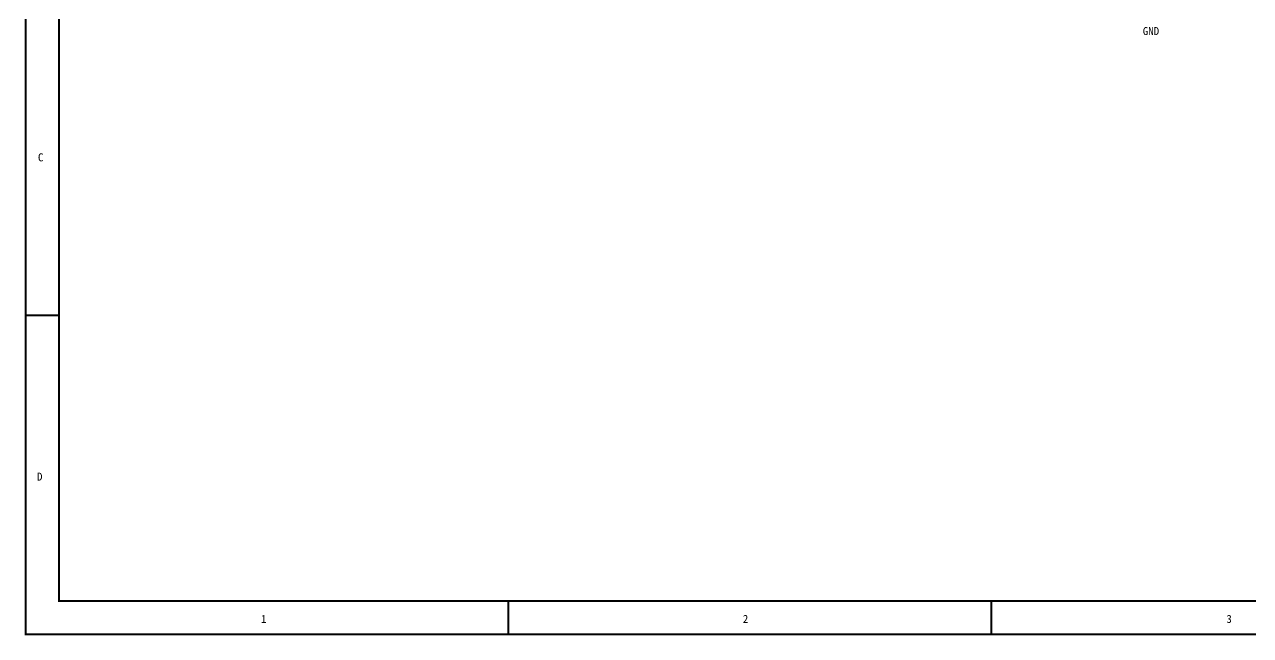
# Model space of a CAD drawing. Header units: inches. Extents: x 0 to 11.5, y 0 to 7.6.
# Drawn here: x -0.01 to 7.29, y -0.01 to 3.63 of the extents above; entities that cross this region are included whole.
import ezdxf

# ---------------------------------------------------------------- set-up
doc = ezdxf.new("R2010")
doc.units = ezdxf.units.IN
doc.header["$MEASUREMENT"] = 0
doc.layers.add('Sheet', color=255, linetype='Continuous')

msp = doc.modelspace()

# ---------------------------------------------------------------- linework, layer by layer
at = {"layer": 'Sheet'}
for points in [[(0.0007, 7.6, 0.0118, 0.0118, 0), (11.5, 7.6, 0.0118, 0.0118, 0), (11.5, 0, 0.0118, 0.0118, 0), (0.0007, 0, 0.0118, 0.0118, 0), (0.0007, 7.6, 0.0118, 0.0118, 0)], [(0.0007, 7.6, 0.0039, 0.0039, 0), (0.0007, 0, 0.0039, 0.0039, 0), (11.5, 0, 0.0039, 0.0039, 0), (11.5, 7.6, 0.0039, 0.0039, 0), (0.0007, 7.6, 0.0039, 0.0039, 0), (0.0007, 7.6, 0.0039, 0.0039, 0)], [(0.2004, 7.3995, 0.0118, 0.0118, 0), (11.3002, 7.3995, 0.0118, 0.0118, 0), (11.3002, 0.1998, 0.0118, 0.0118, 0), (0.2004, 0.1998, 0.0118, 0.0118, 0), (0.2004, 7.3995, 0.0118, 0.0118, 0)], [(0.2004, 7.3995, 0.0039, 0.0039, 0), (0.2004, 0.1998, 0.0039, 0.0039, 0), (11.3002, 0.1998, 0.0039, 0.0039, 0), (11.3002, 7.3995, 0.0039, 0.0039, 0), (0.2004, 7.3995, 0.0039, 0.0039, 0), (0.2004, 7.3995, 0.0039, 0.0039, 0)]]:
    msp.add_lwpolyline(points, format="xyseb", close=True, dxfattribs=at)
for points in [[(0.0003, 1.9, 0.0118, 0.0118, 0), (0.2004, 1.9, 0.0118, 0.0118, 0)], [(2.8753, 0, 0.0118, 0.0118, 0), (2.8753, 0.1998, 0.0118, 0.0118, 0)], [(5.75, 0, 0.0118, 0.0118, 0), (5.75, 0.1998, 0.0118, 0.0118, 0)]]:
    msp.add_lwpolyline(points, format="xyseb", dxfattribs=at)

# ---------------------------------------------------------------- texts
for s, height, p in [('GND', 0.04763, (6.6523, 3.5671)), ('C', 0.0476, (0.0741, 2.8156)), ('D', 0.0476, (0.0688, 0.9156)), ('1', 0.0476, (1.4024, 0.0688)), ('2', 0.0476, (4.2708, 0.0688)), ('3', 0.0476, (7.1498, 0.0688))]:
    msp.add_text(s, height=height, dxfattribs=at).set_placement(p)

doc.saveas('drawing.dxf')
